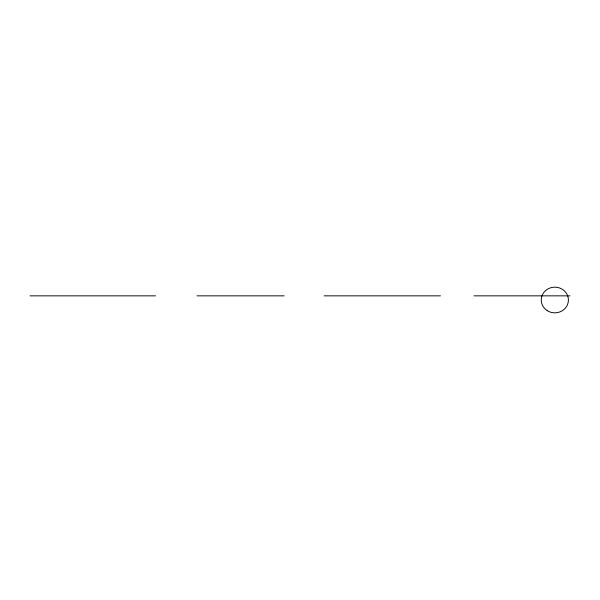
<?xml version="1.0" encoding="UTF-8"?>
<svg xmlns="http://www.w3.org/2000/svg" width="600" height="600" viewBox="0 0 600 600"><rect width="100%" height="100%" fill="white"/><g stroke="black" fill="none" stroke-linecap="round" stroke-linejoin="round"><path stroke-width="0.9" d="M30 295.845L155.512 295.845M197.017 295.845L284.13 295.845M324.09 295.845L440.46 295.845M473.955 295.845L570 295.845M547.222 310.635A13.582 12.84 0 0 0 568.38 300.907A13.582 12.84 0 0 0 548.888 288.457A13.582 12.84 0 0 0 547.222 310.635"/></g></svg>
